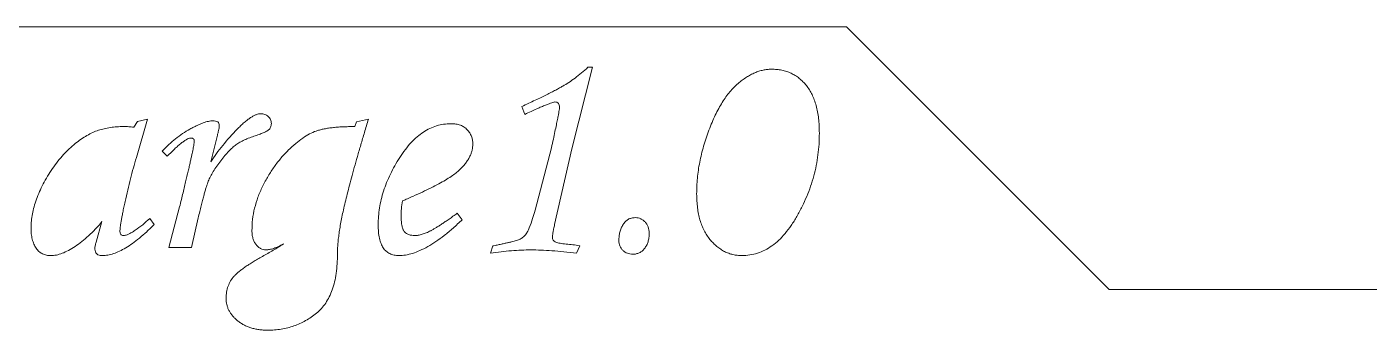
# Model space of a CAD drawing. Header units: millimetres. Extents: x 0 to 99.9, y -50 to 13.
# Drawn here: x 24.39 to 49.95, y 7.22 to 13 of the extents above; entities that cross this region are included whole.
import ezdxf

# ---------------------------------------------------------------- set-up
doc = ezdxf.new("R2010")
doc.units = ezdxf.units.MM

msp = doc.modelspace()

# ---------------------------------------------------------------- linework, layer by layer
at = {"color": 7, "linetype": 'Continuous', "lineweight": 15}
for p, q in [((40, 13), (5, 13)), ((45, 8), (40, 13)), ((35.167, 12.23), (34.772, 10.678)), ((35.078, 12.23), (35.167, 12.23)), ((33.875, 11.333), (33.816, 11.48)), ((26.433, 11.089), (26.504, 11.2)), ((26.692, 11.242), (26.481, 10.511)), ((26.504, 11.2), (26.692, 11.242)), ((30.639, 11.101), (30.669, 11.189)), ((30.669, 11.189), (30.898, 11.242)), ((28.023, 10.938), (27.899, 10.428)), ((27.067, 10.534), (26.973, 10.635)), ((34.07, 9.505), (34.383, 10.696)), ((34.772, 10.678), (34.442, 9.233)), ((27.097, 8.8), (27.303, 9.572)), ((25.713, 8.9), (25.825, 9.29)), ((26.734, 9.349), (26.822, 9.237)), ((27.658, 9.36), (27.528, 8.8)), ((32.588, 9.449), (32.683, 9.325)), ((27.528, 8.8), (27.097, 8.8)), ((33.22, 8.687), (33.267, 8.827)), ((34.92, 8.827), (34.86, 8.687)), ((89.293, 8), (45, 8))]:
    msp.add_line(p, q, dxfattribs=at)
for points, knots in [([(33.816, 11.48), (33.861, 11.501), (33.947, 11.542), (34.07, 11.601), (34.183, 11.655), (34.286, 11.706), (34.379, 11.752), (34.461, 11.795), (34.533, 11.833), (34.617, 11.88), (34.716, 11.942), (34.835, 12.026), (34.956, 12.123), (35.037, 12.193), (35.078, 12.23)], [0, 0, 0, 0, 0.100429, 0.192822, 0.278225, 0.355598, 0.426242, 0.488873, 0.544523, 0.592181, 0.684182, 0.78259, 0.887595, 1, 1, 1, 1]), ([(37.147, 9.818), (37.148, 9.868), (37.149, 9.969), (37.161, 10.119), (37.178, 10.271), (37.204, 10.422), (37.238, 10.574), (37.278, 10.727), (37.325, 10.88), (37.379, 11.032), (37.438, 11.178), (37.5, 11.316), (37.564, 11.444), (37.633, 11.56), (37.703, 11.666), (37.776, 11.762), (37.853, 11.846), (37.932, 11.92), (38.012, 11.984), (38.092, 12.039), (38.172, 12.087), (38.252, 12.125), (38.332, 12.156), (38.411, 12.177), (38.49, 12.191), (38.543, 12.192), (38.569, 12.193)], [0, 0, 0, 0, 0.049985, 0.100377, 0.150986, 0.201959, 0.253698, 0.306245, 0.359414, 0.413656, 0.466909, 0.517102, 0.564593, 0.609394, 0.651604, 0.691473, 0.729462, 0.765219, 0.799363, 0.831813, 0.862491, 0.892081, 0.920029, 0.947373, 0.97384, 1, 1, 1, 1]), ([(38.569, 12.193), (38.603, 12.192), (38.67, 12.19), (38.767, 12.175), (38.859, 12.152), (38.946, 12.117), (39.026, 12.072), (39.103, 12.019), (39.173, 11.955), (39.237, 11.882), (39.296, 11.8), (39.346, 11.708), (39.389, 11.607), (39.424, 11.498), (39.45, 11.379), (39.47, 11.253), (39.48, 11.117), (39.482, 11.024), (39.483, 10.976)], [0, 0, 0, 0, 0.05965, 0.116382, 0.171292, 0.225224, 0.278556, 0.331999, 0.386835, 0.443814, 0.50222, 0.562882, 0.626049, 0.692777, 0.762996, 0.837355, 0.916061, 1, 1, 1, 1]), ([(34.448, 11.569), (34.44, 11.568), (34.42, 11.566), (34.383, 11.553), (34.332, 11.534), (34.267, 11.509), (34.188, 11.475), (34.097, 11.434), (33.99, 11.386), (33.915, 11.351), (33.875, 11.333)], [0, 0, 0, 0, 0.037531, 0.0993, 0.187172, 0.299521, 0.43692, 0.599429, 0.786513, 1, 1, 1, 1]), ([(34.536, 11.463), (34.535, 11.479), (34.534, 11.507), (34.517, 11.544), (34.485, 11.566), (34.461, 11.568), (34.448, 11.569)], [0, 0, 0, 0, 0.296452, 0.535596, 0.750618, 1, 1, 1, 1]), ([(27.899, 10.428), (27.934, 10.481), (28.004, 10.589), (28.123, 10.744), (28.253, 10.898), (28.368, 11.021), (28.463, 11.114), (28.53, 11.176), (28.594, 11.228), (28.653, 11.269), (28.707, 11.304), (28.758, 11.326), (28.805, 11.343), (28.835, 11.345), (28.849, 11.346)], [0, 0, 0, 0, 0.140945, 0.286377, 0.434581, 0.588151, 0.66244, 0.730084, 0.790375, 0.843933, 0.891363, 0.933002, 0.968829, 1, 1, 1, 1]), ([(28.849, 11.346), (28.863, 11.345), (28.889, 11.344), (28.926, 11.333), (28.961, 11.317), (28.991, 11.293), (29.017, 11.265), (29.036, 11.233), (29.048, 11.197), (29.049, 11.172), (29.05, 11.16)], [0, 0, 0, 0, 0.132282, 0.257479, 0.381666, 0.509565, 0.634636, 0.755354, 0.873305, 1, 1, 1, 1]), ([(34.383, 10.696), (34.395, 10.751), (34.417, 10.854), (34.448, 10.999), (34.475, 11.124), (34.496, 11.23), (34.513, 11.316), (34.525, 11.382), (34.533, 11.429), (34.535, 11.454), (34.536, 11.463)], [0, 0, 0, 0, 0.215403, 0.403842, 0.56768, 0.70563, 0.817915, 0.904337, 0.964949, 1, 1, 1, 1]), ([(24.474, 9.18), (24.476, 9.222), (24.479, 9.308), (24.498, 9.439), (24.531, 9.576), (24.577, 9.718), (24.634, 9.863), (24.705, 10.01), (24.788, 10.157), (24.882, 10.301), (24.984, 10.438), (25.09, 10.565), (25.2, 10.677), (25.312, 10.776), (25.425, 10.859), (25.536, 10.931), (25.647, 10.988), (25.757, 11.032), (25.87, 11.062), (25.987, 11.084), (26.111, 11.099), (26.195, 11.1), (26.238, 11.101)], [0, 0, 0, 0, 0.043728, 0.089954, 0.139134, 0.191531, 0.246842, 0.303556, 0.36261, 0.423741, 0.48445, 0.542384, 0.597157, 0.649287, 0.698871, 0.744996, 0.78833, 0.829148, 0.869488, 0.91119, 0.954519, 1, 1, 1, 1]), ([(26.238, 11.101), (26.271, 11.1), (26.336, 11.1), (26.4, 11.092), (26.433, 11.089)], [0, 0, 0, 0, 0.494564, 1, 1, 1, 1]), ([(26.973, 10.635), (27.014, 10.676), (27.094, 10.758), (27.223, 10.87), (27.359, 10.967), (27.476, 11.038), (27.568, 11.089), (27.633, 11.119), (27.694, 11.147), (27.75, 11.171), (27.802, 11.188), (27.85, 11.2), (27.894, 11.208), (27.922, 11.209), (27.935, 11.21)], [0, 0, 0, 0, 0.152832, 0.301847, 0.447558, 0.591212, 0.660151, 0.72404, 0.782284, 0.835614, 0.883624, 0.926794, 0.965525, 1, 1, 1, 1]), ([(27.935, 11.21), (27.953, 11.209), (27.986, 11.208), (28.028, 11.192), (28.056, 11.161), (28.058, 11.135), (28.059, 11.121)], [0, 0, 0, 0, 0.313004, 0.561092, 0.768173, 1, 1, 1, 1]), ([(28.059, 11.121), (28.058, 11.111), (28.056, 11.087), (28.05, 11.046), (28.037, 10.996), (28.028, 10.958), (28.023, 10.938)], [0, 0, 0, 0, 0.1646, 0.381113, 0.661842, 1, 1, 1, 1]), ([(28.68, 9.117), (28.682, 9.189), (28.687, 9.334), (28.728, 9.548), (28.791, 9.759), (28.88, 9.963), (28.987, 10.156), (29.103, 10.338), (29.232, 10.503), (29.368, 10.649), (29.507, 10.775), (29.642, 10.88), (29.771, 10.961), (29.879, 11.01), (29.968, 11.036), (30.04, 11.054), (30.121, 11.068), (30.209, 11.08), (30.305, 11.089), (30.409, 11.096), (30.521, 11.099), (30.599, 11.1), (30.639, 11.101)], [0, 0, 0, 0, 0.069405, 0.1386976, 0.209046, 0.2809261, 0.3527431, 0.4218661, 0.4885882, 0.5533055, 0.614371, 0.6688693, 0.7174338, 0.7608376, 0.7823202, 0.8062971, 0.8324563, 0.8611933, 0.8920118, 0.9254929, 0.9613836, 1, 1, 1, 1]), ([(29.05, 11.16), (29.049, 11.147), (29.048, 11.123), (29.037, 11.089), (29.019, 11.059), (28.992, 11.032), (28.95, 11.006), (28.891, 10.979), (28.812, 10.947), (28.752, 10.927), (28.719, 10.915)], [0, 0, 0, 0, 0.083522, 0.16244, 0.239728, 0.320426, 0.422345, 0.57027, 0.762051, 1, 1, 1, 1]), ([(30.898, 11.242), (30.873, 11.158), (30.824, 10.995), (30.754, 10.756), (30.689, 10.533), (30.631, 10.323), (30.577, 10.127), (30.528, 9.946), (30.485, 9.778), (30.447, 9.624), (30.414, 9.481), (30.386, 9.346), (30.362, 9.218), (30.344, 9.097), (30.328, 8.982), (30.316, 8.875), (30.311, 8.774), (30.309, 8.71), (30.308, 8.679)], [0, 0, 0, 0, 0.099917, 0.19401, 0.282278, 0.364946, 0.441795, 0.513139, 0.578588, 0.63823, 0.693646, 0.745872, 0.795245, 0.841739, 0.885485, 0.926471, 0.964718, 1, 1, 1, 1]), ([(31.083, 9.228), (31.085, 9.282), (31.088, 9.39), (31.107, 9.551), (31.14, 9.712), (31.185, 9.874), (31.243, 10.034), (31.315, 10.195), (31.399, 10.356), (31.493, 10.513), (31.596, 10.662), (31.706, 10.794), (31.822, 10.904), (31.941, 10.996), (32.066, 11.067), (32.195, 11.118), (32.33, 11.149), (32.422, 11.153), (32.468, 11.155)], [0, 0, 0, 0, 0.0624374, 0.1249123, 0.1885422, 0.2530123, 0.3189981, 0.3868278, 0.4568039, 0.5292017, 0.6000726, 0.6661261, 0.7277565, 0.785453, 0.8404347, 0.8939433, 0.9467128, 1, 1, 1, 1]), ([(32.468, 11.155), (32.5, 11.154), (32.562, 11.152), (32.648, 11.13), (32.722, 11.094), (32.782, 11.042), (32.827, 10.982), (32.862, 10.917), (32.882, 10.847), (32.885, 10.798), (32.886, 10.773)], [0, 0, 0, 0, 0.1532218, 0.2904576, 0.4163743, 0.5380952, 0.6566287, 0.769968, 0.8828623, 1, 1, 1, 1]), ([(27.522, 10.882), (27.511, 10.881), (27.485, 10.878), (27.445, 10.86), (27.399, 10.832), (27.345, 10.793), (27.285, 10.744), (27.218, 10.685), (27.145, 10.613), (27.094, 10.561), (27.067, 10.534)], [0, 0, 0, 0, 0.057969, 0.131086, 0.224569, 0.338309, 0.470928, 0.625995, 0.801583, 1, 1, 1, 1]), ([(27.303, 9.572), (27.314, 9.618), (27.336, 9.707), (27.368, 9.836), (27.397, 9.957), (27.424, 10.07), (27.449, 10.176), (27.472, 10.273), (27.492, 10.362), (27.511, 10.444), (27.527, 10.518), (27.541, 10.584), (27.553, 10.642), (27.563, 10.693), (27.571, 10.735), (27.576, 10.769), (27.58, 10.796), (27.581, 10.811), (27.581, 10.817)], [0, 0, 0, 0, 0.110769, 0.214724, 0.312359, 0.403829, 0.48833, 0.566667, 0.638687, 0.704543, 0.764088, 0.816675, 0.863098, 0.903357, 0.937328, 0.964374, 0.985274, 1, 1, 1, 1]), ([(27.581, 10.817), (27.58, 10.827), (27.58, 10.844), (27.568, 10.867), (27.547, 10.88), (27.531, 10.881), (27.522, 10.882)], [0, 0, 0, 0, 0.284051, 0.517285, 0.740113, 1, 1, 1, 1]), ([(28.719, 10.915), (28.683, 10.903), (28.613, 10.88), (28.517, 10.836), (28.432, 10.792), (28.358, 10.741), (28.289, 10.681), (28.218, 10.609), (28.143, 10.522), (28.066, 10.425), (27.993, 10.324), (27.931, 10.223), (27.879, 10.129), (27.845, 10.05), (27.822, 9.984), (27.803, 9.925), (27.783, 9.856), (27.762, 9.776), (27.738, 9.687), (27.712, 9.587), (27.686, 9.477), (27.667, 9.401), (27.658, 9.36)], [0, 0, 0, 0, 0.058337, 0.111073, 0.159355, 0.202646, 0.246857, 0.297631, 0.355227, 0.419826, 0.484852, 0.544146, 0.598398, 0.647515, 0.673487, 0.704626, 0.740949, 0.782355, 0.829078, 0.880594, 0.937638, 1, 1, 1, 1]), ([(32.886, 10.773), (32.885, 10.752), (32.883, 10.709), (32.872, 10.646), (32.852, 10.583), (32.824, 10.521), (32.788, 10.459), (32.745, 10.397), (32.693, 10.337), (32.633, 10.275), (32.56, 10.211), (32.468, 10.147), (32.359, 10.078), (32.232, 10.005), (32.086, 9.93), (31.922, 9.851), (31.74, 9.767), (31.611, 9.712), (31.544, 9.684)], [0, 0, 0, 0, 0.034827, 0.070108, 0.106048, 0.143045, 0.182593, 0.223754, 0.267404, 0.313894, 0.366152, 0.427398, 0.498526, 0.578669, 0.66919, 0.769367, 0.879891, 1, 1, 1, 1]), ([(39.483, 10.976), (39.482, 10.907), (39.479, 10.769), (39.459, 10.563), (39.426, 10.36), (39.379, 10.16), (39.318, 9.963), (39.244, 9.768), (39.157, 9.577), (39.059, 9.391), (38.951, 9.218), (38.835, 9.065), (38.714, 8.934), (38.584, 8.828), (38.45, 8.745), (38.308, 8.686), (38.16, 8.65), (38.059, 8.645), (38.008, 8.643)], [0, 0, 0, 0, 0.0691622, 0.1374655, 0.2055104, 0.273609, 0.3420726, 0.410842, 0.4805704, 0.5514123, 0.6200304, 0.683492, 0.7422142, 0.7971692, 0.8493032, 0.8995998, 0.949417, 1, 1, 1, 1]), ([(26.481, 10.511), (26.461, 10.445), (26.421, 10.31), (26.366, 10.104), (26.314, 9.89), (26.273, 9.709), (26.242, 9.566), (26.223, 9.469), (26.206, 9.383), (26.193, 9.306), (26.181, 9.241), (26.174, 9.185), (26.169, 9.14), (26.168, 9.114), (26.168, 9.102)], [0, 0, 0, 0, 0.143317, 0.290703, 0.443223, 0.600647, 0.676734, 0.745403, 0.806085, 0.859479, 0.90617, 0.944917, 0.975762, 1, 1, 1, 1]), ([(38.008, 8.643), (37.979, 8.644), (37.922, 8.646), (37.837, 8.661), (37.756, 8.684), (37.678, 8.719), (37.603, 8.762), (37.532, 8.816), (37.463, 8.878), (37.399, 8.951), (37.339, 9.031), (37.287, 9.121), (37.244, 9.218), (37.208, 9.323), (37.181, 9.436), (37.162, 9.556), (37.15, 9.685), (37.148, 9.773), (37.147, 9.818)], [0, 0, 0, 0, 0.053613, 0.105802, 0.15777, 0.209237, 0.262605, 0.316965, 0.373792, 0.43362, 0.495538, 0.558538, 0.624068, 0.69177, 0.763037, 0.837481, 0.91653, 1, 1, 1, 1]), ([(31.544, 9.684), (31.537, 9.634), (31.524, 9.539), (31.521, 9.442), (31.52, 9.395)], [0, 0, 0, 0, 0.516371, 1, 1, 1, 1]), ([(33.267, 8.827), (33.295, 8.833), (33.349, 8.844), (33.426, 8.859), (33.497, 8.877), (33.561, 8.89), (33.619, 8.905), (33.67, 8.918), (33.714, 8.931), (33.764, 8.946), (33.822, 8.973), (33.878, 9.025), (33.926, 9.092), (33.974, 9.202), (34.021, 9.341), (34.054, 9.453), (34.07, 9.505)], [0, 0, 0, 0, 0.0730528, 0.1409508, 0.2024289, 0.2593097, 0.3097959, 0.3551502, 0.3946787, 0.428403, 0.4901408, 0.5543148, 0.6234276, 0.7015273, 0.860222, 1, 1, 1, 1]), ([(25.825, 9.29), (25.784, 9.242), (25.703, 9.149), (25.574, 9.023), (25.446, 8.911), (25.317, 8.817), (25.192, 8.74), (25.073, 8.686), (24.961, 8.65), (24.887, 8.645), (24.852, 8.643)], [0, 0, 0, 0, 0.15933, 0.309345, 0.450654, 0.584645, 0.707591, 0.816235, 0.912656, 1, 1, 1, 1]), ([(26.822, 9.237), (26.774, 9.19), (26.682, 9.1), (26.542, 8.98), (26.41, 8.876), (26.284, 8.792), (26.163, 8.726), (26.049, 8.68), (25.942, 8.649), (25.871, 8.645), (25.837, 8.643)], [0, 0, 0, 0, 0.171586, 0.328124, 0.470499, 0.599424, 0.715764, 0.820023, 0.913923, 1, 1, 1, 1]), ([(26.232, 9.025), (26.247, 9.026), (26.28, 9.03), (26.332, 9.051), (26.392, 9.083), (26.484, 9.142), (26.602, 9.229), (26.69, 9.309), (26.734, 9.349)], [0, 0, 0, 0, 0.071155, 0.162546, 0.275382, 0.410283, 0.705404, 1, 1, 1, 1]), ([(31.477, 8.643), (31.446, 8.644), (31.387, 8.648), (31.304, 8.676), (31.233, 8.723), (31.177, 8.79), (31.134, 8.874), (31.105, 8.976), (31.086, 9.096), (31.084, 9.182), (31.083, 9.228)], [0, 0, 0, 0, 0.115922, 0.221954, 0.323537, 0.430325, 0.545907, 0.677643, 0.827918, 1, 1, 1, 1]), ([(32.683, 9.325), (32.625, 9.272), (32.515, 9.168), (32.348, 9.029), (32.187, 8.911), (32.033, 8.813), (31.885, 8.739), (31.744, 8.684), (31.608, 8.65), (31.52, 8.645), (31.477, 8.643)], [0, 0, 0, 0, 0.166817, 0.320483, 0.460706, 0.588818, 0.705546, 0.81201, 0.909242, 1, 1, 1, 1]), ([(31.52, 9.395), (31.521, 9.36), (31.522, 9.295), (31.535, 9.208), (31.553, 9.14), (31.584, 9.092), (31.625, 9.061), (31.671, 9.04), (31.723, 9.027), (31.76, 9.026), (31.78, 9.025)], [0, 0, 0, 0, 0.203402, 0.369421, 0.500557, 0.602472, 0.693885, 0.787004, 0.889139, 1, 1, 1, 1]), ([(31.78, 9.025), (31.802, 9.026), (31.85, 9.029), (31.924, 9.048), (32.003, 9.076), (32.072, 9.109), (32.132, 9.143), (32.182, 9.173), (32.238, 9.207), (32.299, 9.246), (32.364, 9.291), (32.434, 9.339), (32.51, 9.392), (32.561, 9.43), (32.588, 9.449)], [0, 0, 0, 0, 0.073196, 0.154685, 0.24489, 0.346033, 0.403045, 0.466357, 0.537583, 0.615661, 0.70065, 0.793576, 0.892926, 1, 1, 1, 1]), ([(34.442, 9.233), (34.436, 9.205), (34.425, 9.153), (34.411, 9.084), (34.402, 9.032), (34.401, 9.003), (34.4, 8.991)], [0, 0, 0, 0, 0.357569, 0.640353, 0.857508, 1, 1, 1, 1]), ([(35.666, 8.929), (35.667, 8.957), (35.669, 9.011), (35.683, 9.09), (35.708, 9.165), (35.743, 9.232), (35.786, 9.291), (35.841, 9.335), (35.907, 9.361), (35.953, 9.364), (35.978, 9.366)], [0, 0, 0, 0, 0.139874, 0.273157, 0.402452, 0.530516, 0.652469, 0.76617, 0.878073, 1, 1, 1, 1]), ([(35.978, 9.366), (35.996, 9.365), (36.031, 9.363), (36.082, 9.347), (36.127, 9.319), (36.168, 9.284), (36.201, 9.239), (36.227, 9.189), (36.24, 9.131), (36.242, 9.091), (36.243, 9.07)], [0, 0, 0, 0, 0.1218749, 0.2388272, 0.3554141, 0.4782439, 0.6034214, 0.7300278, 0.8589419, 1, 1, 1, 1]), ([(24.852, 8.643), (24.823, 8.644), (24.768, 8.646), (24.69, 8.676), (24.622, 8.72), (24.568, 8.784), (24.525, 8.863), (24.496, 8.957), (24.477, 9.064), (24.475, 9.14), (24.474, 9.18)], [0, 0, 0, 0, 0.1169, 0.224751, 0.33017, 0.441989, 0.561582, 0.692344, 0.837397, 1, 1, 1, 1]), ([(26.168, 9.102), (26.168, 9.091), (26.169, 9.07), (26.181, 9.044), (26.205, 9.027), (26.223, 9.026), (26.232, 9.025)], [0, 0, 0, 0, 0.2943582, 0.5287187, 0.7488995, 1, 1, 1, 1]), ([(28.945, 8.752), (28.928, 8.753), (28.894, 8.755), (28.844, 8.776), (28.799, 8.808), (28.757, 8.852), (28.722, 8.906), (28.697, 8.97), (28.683, 9.041), (28.681, 9.091), (28.68, 9.117)], [0, 0, 0, 0, 0.103008, 0.205606, 0.315827, 0.43643, 0.566038, 0.699983, 0.842785, 1, 1, 1, 1]), ([(34.4, 8.991), (34.401, 8.981), (34.402, 8.961), (34.415, 8.934), (34.437, 8.913), (34.466, 8.898), (34.504, 8.887), (34.55, 8.875), (34.605, 8.867), (34.644, 8.863), (34.665, 8.861)], [0, 0, 0, 0, 0.093049, 0.180178, 0.269505, 0.368435, 0.487451, 0.63363, 0.80411, 1, 1, 1, 1]), ([(36.243, 9.07), (36.243, 9.041), (36.241, 8.986), (36.223, 8.907), (36.197, 8.837), (36.157, 8.778), (36.11, 8.729), (36.056, 8.694), (35.995, 8.673), (35.953, 8.67), (35.931, 8.669)], [0, 0, 0, 0, 0.153385, 0.291787, 0.422528, 0.547018, 0.664849, 0.775611, 0.88528, 1, 1, 1, 1]), ([(25.69, 8.768), (25.691, 8.788), (25.694, 8.833), (25.707, 8.876), (25.713, 8.9)], [0, 0, 0, 0, 0.448271, 1, 1, 1, 1]), ([(25.837, 8.643), (25.815, 8.644), (25.776, 8.645), (25.725, 8.67), (25.694, 8.715), (25.691, 8.749), (25.69, 8.768)], [0, 0, 0, 0, 0.2962498, 0.5317121, 0.7486249, 1, 1, 1, 1]), ([(28.881, 8.628), (28.949, 8.666), (29.085, 8.741), (29.216, 8.823), (29.282, 8.864)], [0, 0, 0, 0, 0.50354, 1, 1, 1, 1]), ([(29.282, 8.864), (29.249, 8.847), (29.189, 8.815), (29.1, 8.78), (29.02, 8.757), (28.969, 8.753), (28.945, 8.752)], [0, 0, 0, 0, 0.30645, 0.573359, 0.803288, 1, 1, 1, 1]), ([(33.993, 8.752), (33.932, 8.751), (33.807, 8.749), (33.618, 8.737), (33.421, 8.716), (33.288, 8.697), (33.22, 8.687)], [0, 0, 0, 0, 0.235482, 0.481283, 0.735676, 1, 1, 1, 1]), ([(34.86, 8.687), (34.779, 8.697), (34.622, 8.716), (34.396, 8.736), (34.188, 8.749), (34.056, 8.751), (33.993, 8.752)], [0, 0, 0, 0, 0.282407, 0.543417, 0.782178, 1, 1, 1, 1]), ([(34.665, 8.861), (34.708, 8.858), (34.793, 8.853), (34.877, 8.836), (34.92, 8.827)], [0, 0, 0, 0, 0.49362, 1, 1, 1, 1]), ([(35.931, 8.669), (35.913, 8.67), (35.878, 8.671), (35.828, 8.687), (35.781, 8.709), (35.741, 8.741), (35.707, 8.78), (35.683, 8.825), (35.669, 8.876), (35.667, 8.911), (35.666, 8.929)], [0, 0, 0, 0, 0.130105, 0.254532, 0.376063, 0.502098, 0.626252, 0.747836, 0.869716, 1, 1, 1, 1]), ([(28.188, 7.825), (28.19, 7.867), (28.193, 7.947), (28.223, 8.061), (28.272, 8.163), (28.328, 8.239), (28.384, 8.294), (28.434, 8.337), (28.49, 8.383), (28.554, 8.429), (28.626, 8.477), (28.704, 8.526), (28.789, 8.578), (28.849, 8.611), (28.881, 8.628)], [0, 0, 0, 0, 0.110497, 0.214073, 0.312635, 0.411418, 0.464073, 0.52276, 0.58708, 0.657751, 0.733832, 0.816473, 0.905087, 1, 1, 1, 1]), ([(30.308, 8.679), (30.307, 8.614), (30.306, 8.489), (30.287, 8.309), (30.256, 8.144), (30.212, 7.995), (30.157, 7.859), (30.088, 7.739), (30.006, 7.634), (29.912, 7.545), (29.81, 7.47), (29.704, 7.404), (29.594, 7.347), (29.479, 7.302), (29.361, 7.265), (29.238, 7.242), (29.111, 7.225), (29.025, 7.223), (28.981, 7.223)], [0, 0, 0, 0, 0.086789, 0.167126, 0.241521, 0.310509, 0.375161, 0.4367, 0.495231, 0.552552, 0.60909, 0.664625, 0.719419, 0.774246, 0.829129, 0.885017, 0.941743, 1, 1, 1, 1]), ([(28.981, 7.223), (28.952, 7.223), (28.896, 7.224), (28.813, 7.232), (28.735, 7.247), (28.66, 7.266), (28.59, 7.291), (28.525, 7.323), (28.464, 7.36), (28.407, 7.401), (28.356, 7.447), (28.311, 7.495), (28.274, 7.545), (28.242, 7.597), (28.218, 7.651), (28.201, 7.708), (28.19, 7.766), (28.189, 7.805), (28.188, 7.825)], [0, 0, 0, 0, 0.078714, 0.153167, 0.225335, 0.29475, 0.361116, 0.427013, 0.491042, 0.555071, 0.617338, 0.676286, 0.73306, 0.787034, 0.840214, 0.893411, 0.945916, 1, 1, 1, 1])]:
    msp.add_open_spline(points, degree=3, knots=knots, dxfattribs=at)

doc.saveas('drawing.dxf')
